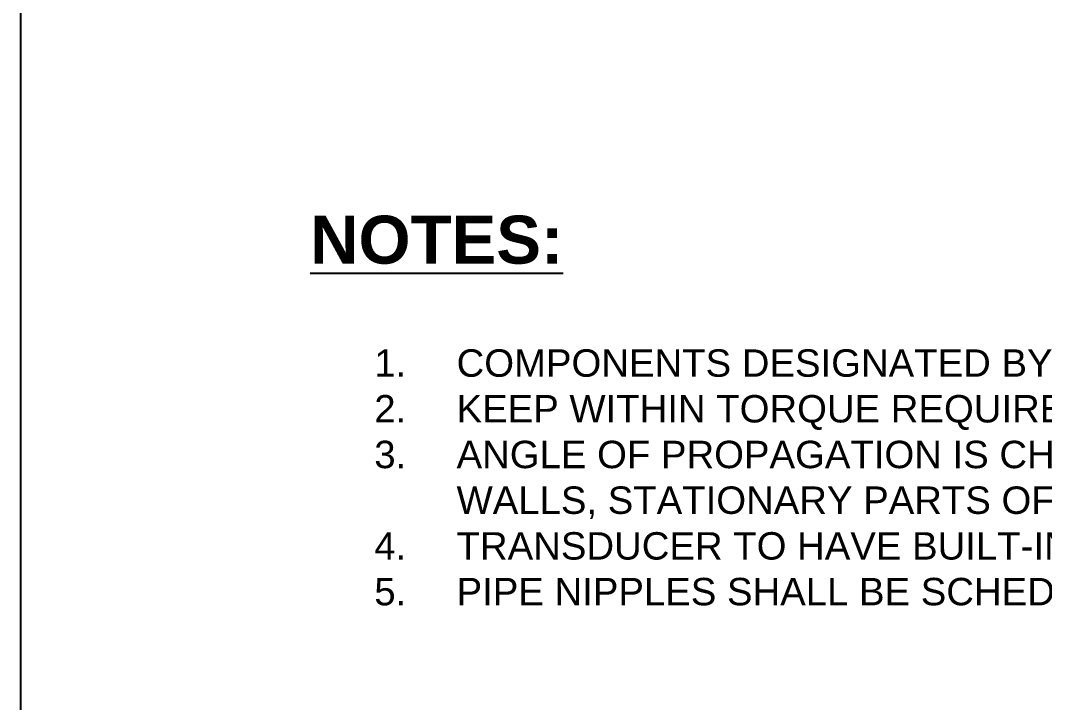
# Model space of a CAD drawing. Header units: millimetres. Extents: x 20 to 208, y 10 to 269.
# Drawn here: x 20 to 94.7, y 59.7 to 109.5 of the extents above; entities that cross this region are included whole.
import ezdxf

# ---------------------------------------------------------------- set-up
doc = ezdxf.new("R2010")
doc.units = ezdxf.units.MM
doc.header["$LTSCALE"] = 5
doc.header["$MEASUREMENT"] = 0
doc.layers.add('G-ANNO-SYMB', color=5, linetype='CONTINUOUS')
doc.layers.add('N-ANNO-TEXT', color=2, linetype='CONTINUOUS', lineweight=25)
doc.styles.add('_CGS_2-5_NOTES', font='arial.ttf', dxfattribs={"height": 2.5})
doc.styles.add('_CGS_3-5_SUBHEADING', font='arialbd.ttf', dxfattribs={"height": 3.5})

msp = doc.modelspace()

# ---------------------------------------------------------------- linework, layer by layer
at = {"layer": 'G-ANNO-SYMB'}
msp.add_line((20, 269), (20, 10), dxfattribs=at)

# ---------------------------------------------------------------- texts
at = {"layer": 'N-ANNO-TEXT', "color": 4, "insert": (41.117, 95.254), "char_height": 3.5, "attachment_point": 1, "line_spacing_factor": 0.9, "style": '_CGS_3-5_SUBHEADING'}
msp.add_mtext('{\\LNOTES:\\P\\P }', dxfattribs=at)
at = {"layer": 'N-ANNO-TEXT', "insert": (45.803, 85.506), "char_height": 2, "width": 139.37691, "attachment_point": 1, "style": '_CGS_2-5_NOTES'}
msp.add_mtext('\\pi-6,l6,t6;1.^ICOMPONENTS DESIGNATED BY (   ) ARE SUPPLIED BY INSTRUMENT MANUFACTURER.\\P2.^IKEEP WITHIN TORQUE REQUIREMENTS OF MANUFACTURER WHEN INSTALLING SENSOR.\\P3.^IANGLE OF PROPAGATION IS CHOSEN TO FOCUS ON THE PROCESS LIQUID, CLEAR TANK SIDE WALLS, STATIONARY PARTS OF THE TANK.\\P4.^ITRANSDUCER TO HAVE BUILT-IN TEMPERATURE COMPENSATION.\\P5.^IPIPE NIPPLES SHALL BE SCHEDULE 80, MAXIMUM 30mm FROM PROCESS PIPE OR PIPE LAGGING.', dxfattribs=at)

doc.saveas('drawing.dxf')
